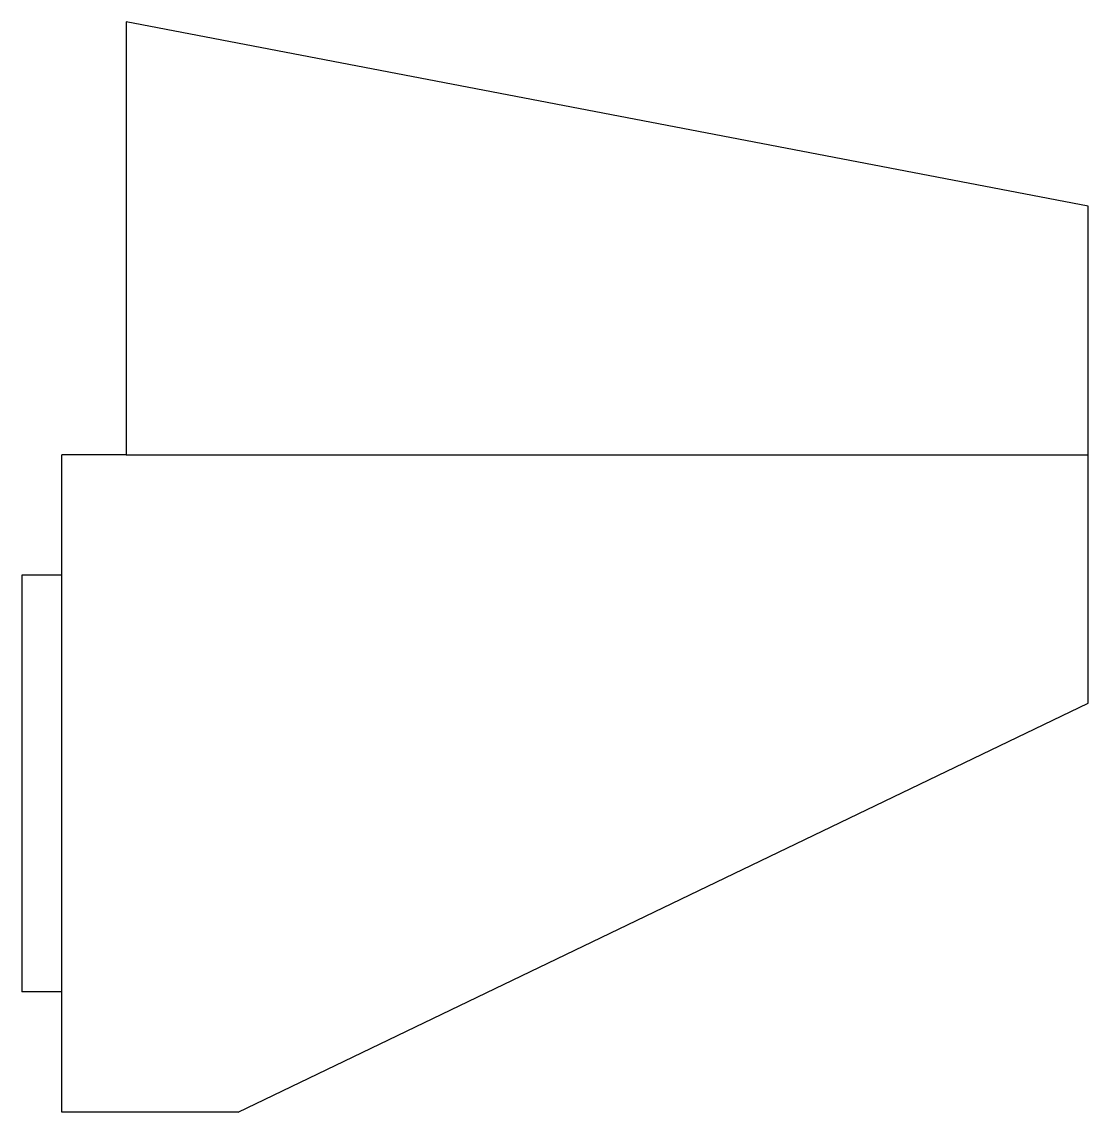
# Model space of a CAD drawing. Header units: millimetres. Extents: x -13 to 120, y -82 to 54.
import ezdxf

# ---------------------------------------------------------------- set-up
doc = ezdxf.new("R2010")
doc.units = ezdxf.units.MM
doc.layers.add('Sketch', color=7, linetype='CONTINUOUS')

msp = doc.modelspace()

# ---------------------------------------------------------------- linework, layer by layer
at = {"layer": 'Sketch'}
for p, q in [((120, 31), (0, 54)), ((0, 54), (0, 0)), ((120, -31), (120, 31)), ((0, 0), (-8, 0)), ((-8, -82), (-8, 0)), ((0, 0), (120, 0)), ((-13, -15), (-13, -67)), ((-8, -15), (-13, -15)), ((14, -82), (120, -31)), ((-8, -67), (-13, -67)), ((14, -82), (-8, -82))]:
    msp.add_line(p, q, dxfattribs=at)

doc.saveas('drawing.dxf')
